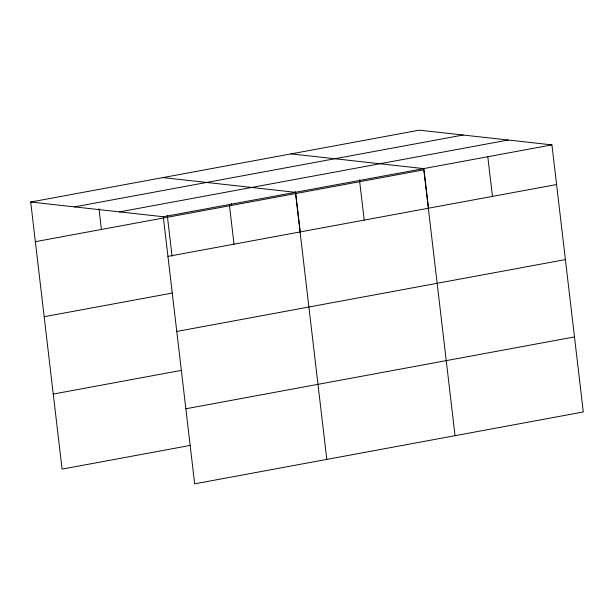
<?xml version="1.0" encoding="UTF-8"?>
<svg xmlns="http://www.w3.org/2000/svg" width="614" height="614" viewBox="0 0 614 614"><rect width="100%" height="100%" fill="white"/><g stroke="black" fill="none" stroke-linecap="round" stroke-linejoin="round"><path stroke-width="0.92" d="M30.7 202.029L419.331 130.168L551.925 144.881L583.3 411.971L194.669 483.832L163.293 216.742L30.7 202.029L62.075 469.119L190.486 445.373M74.455 206.887L463.086 135.026M119.538 211.884L508.169 140.03M163.293 216.742L551.925 144.881M35.359 241.678L423.99 169.817L428.564 208.768M167.944 256.391L556.583 184.53M44.177 316.732L172.588 292.985M176.763 331.445L565.402 259.584M53.257 394.058L181.675 370.319M185.85 408.778L574.481 336.917M291.082 153.884L423.675 168.597L455.051 435.687M162.833 177.592L295.426 192.312L326.801 459.402M487.8 156.739L492.459 196.388M359.643 179.787L359.865 181.675M359.551 180.455L364.209 220.104M295.518 191.645L300.315 232.483M231.394 203.495L231.616 205.383M229.36 204.531L234.018 244.172M167.269 215.353L172.066 256.199M98.984 208.691L101.425 229.459"/></g></svg>
